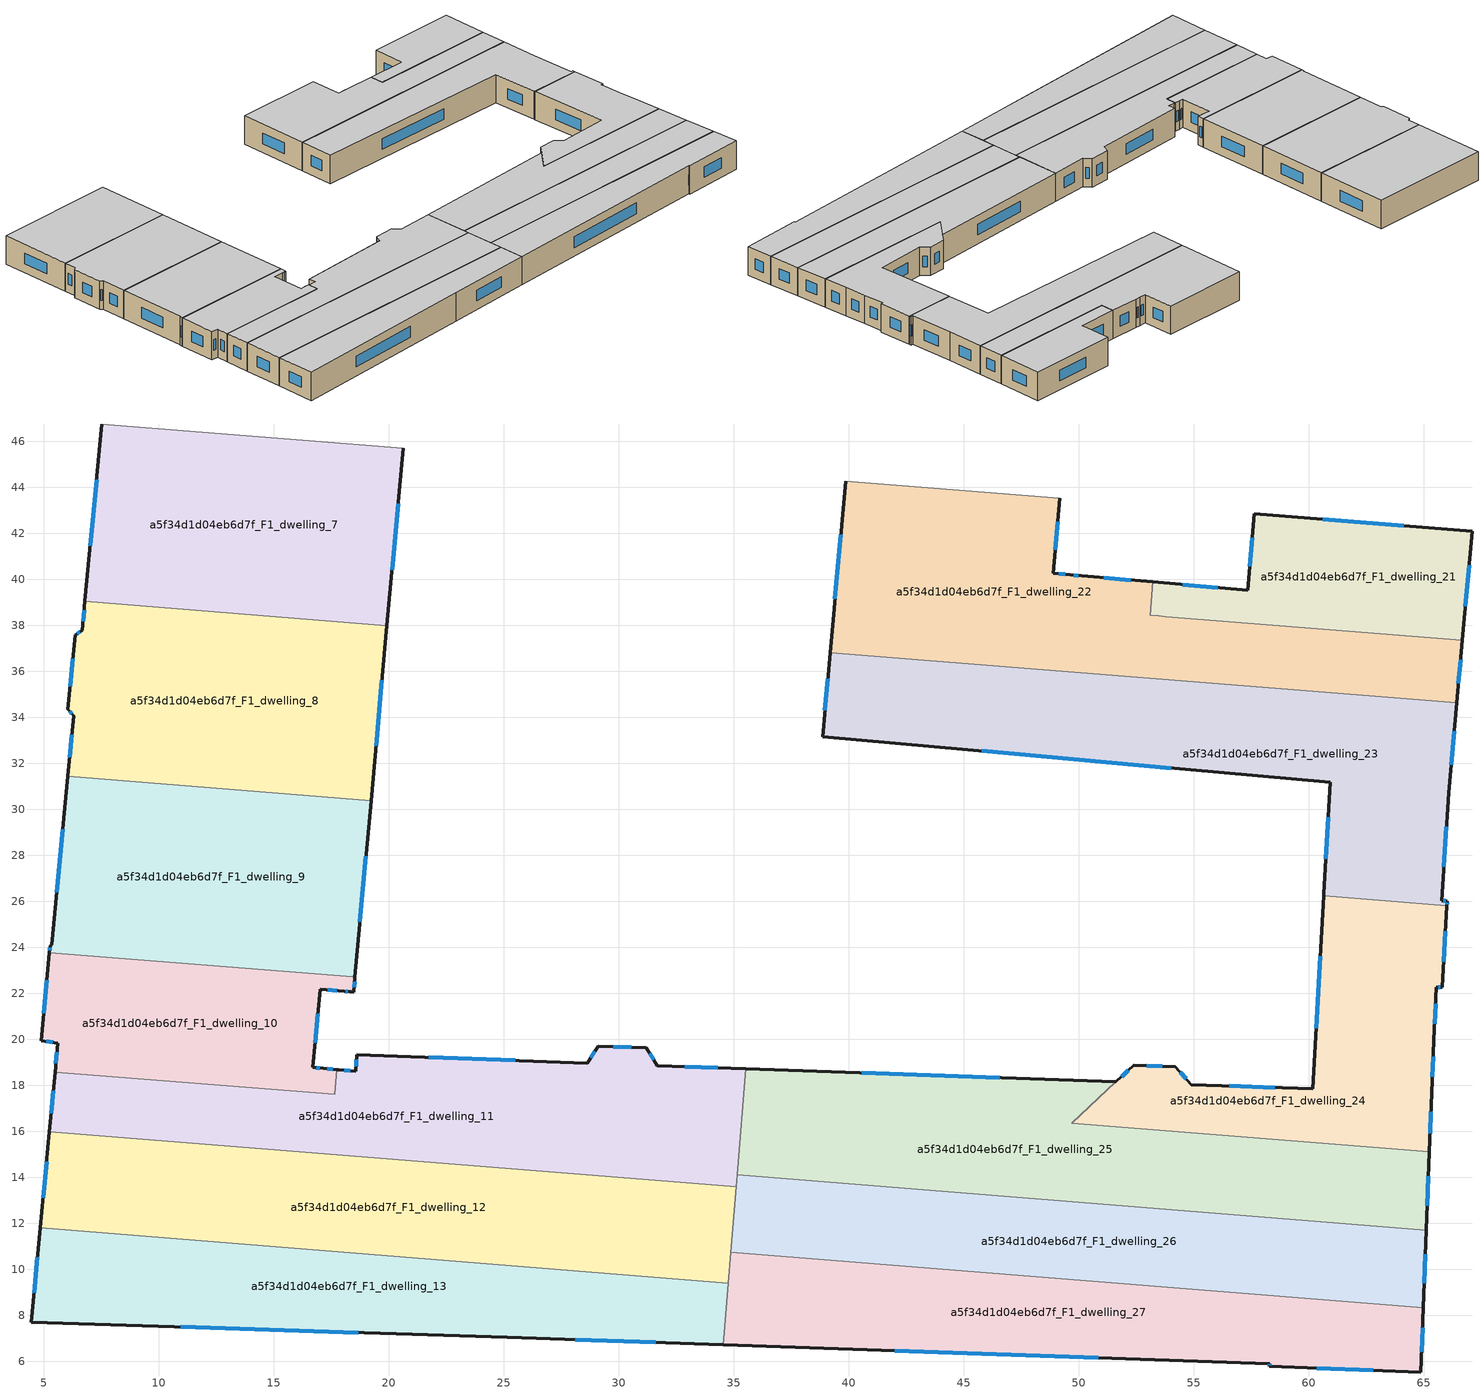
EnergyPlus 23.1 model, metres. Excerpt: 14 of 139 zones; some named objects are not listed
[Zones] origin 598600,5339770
a5f34d1d04eb6d7f_F1_dwelling_10
 floor to a5f34d1d04eb6d7f_F0_dwelling_10 (EU_floor_Construction): 18.43,22.72 18.54,22.71 18.48,22.05 18.37,22.07 18.31,22.07 18.07,22.09 17.03,22.19 16.7,18.78 17.15,18.74 17.75,18.68 17.65,17.61 5.5,18.58 5.62,19.83 4.89,19.95 5.26,23.77 z3
 wall outside (EU_wall_Construction): 5.26,23.77 4.89,19.95 5.62,19.83 5.5,18.58 / 17.75,18.68 17.15,18.74 16.7,18.78 17.03,22.19 18.07,22.09 18.31,22.07 18.37,22.07 18.48,22.05 18.54,22.71 z3:6
 wall to a5f34d1d04eb6d7f_F1_dwelling_11 (EU_wall_Construction): 5.5,18.58 17.65,17.61 17.75,18.68 z3:6
 wall to a5f34d1d04eb6d7f_F1_dwelling_9 (EU_wall_Construction): 18.54,22.71 18.43,22.72 5.26,23.77 z3:6
 window (EU_Window_Construction): 5.12,19.91 5.39,19.87 / 5.14,22.57 5.01,21.15 / 18.5,22.26 18.52,22.5 / 18.14,22.09 18.23,22.08 / 17.35,22.16 17.74,22.12 / 16.8,19.85 16.92,21.12 / 17.01,18.76 16.84,18.77 / 17.56,18.7 17.34,18.72 / 5.58,19.44 5.54,18.97 z3.94:5.06
 ceiling to a5f34d1d04eb6d7f_F2_dwelling_10 (EU_floor_Construction): 17.65,17.61 17.75,18.68 17.15,18.74 16.7,18.78 17.03,22.19 18.07,22.09 18.31,22.07 18.37,22.07 18.48,22.05 18.54,22.71 18.43,22.72 5.26,23.77 4.89,19.95 5.62,19.83 5.5,18.58 z6
a5f34d1d04eb6d7f_F1_dwelling_11
 floor to a5f34d1d04eb6d7f_F0_dwelling_11 (EU_floor_Construction): 35.51,18.73 35.1,13.59 5.26,15.99 5.5,18.58 17.65,17.61 17.75,18.68 17.83,18.68 18.58,18.61 18.6,19.34 28.64,18.97 29.11,19.71 31.21,19.64 31.67,18.86 z3
 wall outside (EU_wall_Construction): 35.51,18.73 31.67,18.86 31.21,19.64 29.11,19.71 28.64,18.97 18.6,19.34 18.58,18.61 17.83,18.68 17.75,18.68 / 5.5,18.58 5.26,15.99 z3:6
 wall to a5f34d1d04eb6d7f_F1_dwelling_12 (EU_wall_Construction): 5.26,15.99 35.1,13.59 z3:6
 wall to a5f34d1d04eb6d7f_F1_dwelling_25 (EU_wall_Construction): 35.14,14.11 35.51,18.73 z3:6
 wall to a5f34d1d04eb6d7f_F1_dwelling_26 (EU_wall_Construction): 35.1,13.6 35.14,14.11 z3:6
 window (EU_Window_Construction): 18.34,18.63 18.06,18.66 / 18.6,19.11 18.59,18.84 / 25.49,19.09 21.75,19.22 / 28.96,19.48 28.79,19.2 / 30.55,19.66 29.76,19.69 / 31.53,19.11 31.35,19.39 / 34.31,18.77 32.88,18.82 / 5.42,17.76 5.33,16.8 z3.94:5.06
 ceiling to a5f34d1d04eb6d7f_F2_dwelling_11 (EU_floor_Construction): 35.1,13.59 35.51,18.73 31.67,18.86 31.21,19.64 29.11,19.71 28.64,18.97 18.6,19.34 18.58,18.61 17.83,18.68 17.75,18.68 17.65,17.61 5.5,18.58 5.26,15.99 z6
a5f34d1d04eb6d7f_F1_dwelling_12
 floor to a5f34d1d04eb6d7f_F0_dwelling_12 (EU_floor_Construction): 35.1,13.59 34.77,9.41 4.86,11.8 5.26,15.99 z3
 wall outside (EU_wall_Construction): 5.26,15.99 4.86,11.8 z3:6
 wall to a5f34d1d04eb6d7f_F1_dwelling_13 (EU_wall_Construction): 4.86,11.8 34.77,9.41 z3:6
 wall to a5f34d1d04eb6d7f_F1_dwelling_26 (EU_wall_Construction): 34.87,10.74 35.1,13.59 z3:6
 wall to a5f34d1d04eb6d7f_F1_dwelling_27 (EU_wall_Construction): 34.77,9.41 34.87,10.74 z3:6
 window (EU_Window_Construction): 5.13,14.67 4.98,13.12 z3.94:5.06
 ceiling to a5f34d1d04eb6d7f_F2_dwelling_12 (EU_floor_Construction): 34.77,9.41 35.1,13.59 5.26,15.99 4.86,11.8 z6
a5f34d1d04eb6d7f_F1_dwelling_13
 floor to a5f34d1d04eb6d7f_F0_dwelling_13 (EU_floor_Construction): 34.77,9.41 34.55,6.73 25.16,7.05 4.47,7.71 4.86,11.8 z3
 wall outside (EU_wall_Construction): 4.86,11.8 4.47,7.71 25.16,7.05 34.55,6.73 z3:6
 wall to a5f34d1d04eb6d7f_F1_dwelling_27 (EU_wall_Construction): 34.55,6.73 34.77,9.41 z3:6
 window (EU_Window_Construction): 28.1,6.95 31.61,6.83 / 10.96,7.5 18.67,7.26 / 4.74,10.52 4.59,8.99 z3.94:5.06
 ceiling to a5f34d1d04eb6d7f_F2_dwelling_13 (EU_floor_Construction): 34.55,6.73 34.77,9.41 4.86,11.8 4.47,7.71 25.16,7.05 z6
a5f34d1d04eb6d7f_F1_dwelling_21
 floor to a5f34d1d04eb6d7f_F0_dwelling_21 (EU_floor_Construction): 67.09,42.08 66.67,37.35 53.78,38.38 53.48,38.4 53.46,38.41 53.1,38.43 53.22,39.88 57.34,39.53 57.62,42.84 z3
 wall outside (EU_wall_Construction): 66.67,37.35 67.09,42.08 57.62,42.84 57.34,39.53 53.22,39.88 z3:6
 wall to a5f34d1d04eb6d7f_F1_dwelling_22 (EU_wall_Construction): 53.22,39.88 53.1,38.43 53.46,38.41 53.48,38.4 53.78,38.38 66.67,37.35 z3:6
 window (EU_Window_Construction): 57.53,41.8 57.43,40.57 / 64.12,42.32 60.59,42.6 / 66.8,38.83 66.96,40.6 / 56.05,39.64 54.51,39.77 z3.94:5.06
 ceiling to a5f34d1d04eb6d7f_F2_dwelling_21 (EU_floor_Construction): 66.67,37.35 67.09,42.08 57.62,42.84 57.34,39.53 53.22,39.88 53.1,38.43 53.46,38.41 53.48,38.4 53.78,38.38 z6
a5f34d1d04eb6d7f_F1_dwelling_22
 floor to a5f34d1d04eb6d7f_F0_dwelling_22 (EU_floor_Construction): 66.67,37.35 66.42,34.63 39.19,36.81 39.86,44.26 49.17,43.52 48.89,40.25 49.64,40.19 50.12,40.15 53.22,39.88 53.1,38.43 z3
 wall outside (EU_wall_Construction): 53.22,39.88 50.12,40.15 49.64,40.19 48.89,40.25 49.17,43.52 / 66.42,34.63 66.67,37.35 / 39.86,44.26 39.19,36.81 z3:6
 wall to a5f34d1d04eb6d7f_F1_dwelling_19 (EU_wall_Construction): 49.17,43.52 39.86,44.26 z3:6
 wall to a5f34d1d04eb6d7f_F1_dwelling_23 (EU_wall_Construction): 39.19,36.81 66.42,34.63 z3:6
 window (EU_Window_Construction): 48.97,41.27 49.08,42.49 / 49.4,40.21 49.12,40.23 / 49.97,40.16 49.79,40.17 / 52.25,39.96 51.09,40.06 / 66.5,35.48 66.59,36.49 / 39.65,41.93 39.4,39.14 z3.94:5.06
 ceiling to a5f34d1d04eb6d7f_F2_dwelling_22 (EU_floor_Construction): 66.42,34.63 66.67,37.35 53.1,38.43 53.22,39.88 50.12,40.15 49.64,40.19 48.89,40.25 49.17,43.52 39.86,44.26 39.19,36.81 z6
a5f34d1d04eb6d7f_F1_dwelling_23
 floor to a5f34d1d04eb6d7f_F0_dwelling_23 (EU_floor_Construction): 66.42,34.63 66.07,30.71 65.77,26.03 66.01,26.01 66,25.8 60.64,26.23 60.65,26.33 60.93,31.17 38.86,33.16 39.19,36.81 z3
 wall outside (EU_wall_Construction): 39.19,36.81 38.86,33.16 60.93,31.17 60.65,26.33 60.64,26.23 / 66,25.8 66.01,26.01 65.77,26.03 66.07,30.71 66.42,34.63 z3:6
 wall to a5f34d1d04eb6d7f_F1_dwelling_24 (EU_wall_Construction): 60.64,26.23 66,25.8 z3:6
 window (EU_Window_Construction): 45.78,32.54 54.01,31.79 / 39.09,35.66 38.96,34.3 / 66.18,31.94 66.31,33.4 / 65.87,27.5 65.98,29.24 / 65.94,26.02 65.85,26.02 / 66,25.87 66.01,25.95 / 60.84,29.65 60.74,27.85 z3.94:5.06
 ceiling to a5f34d1d04eb6d7f_F2_dwelling_23 (EU_floor_Construction): 66,25.8 66.01,26.01 65.77,26.03 66.07,30.71 66.42,34.63 39.19,36.81 38.86,33.16 60.93,31.17 60.65,26.33 60.64,26.23 z6
a5f34d1d04eb6d7f_F1_dwelling_24
 floor to a5f34d1d04eb6d7f_F0_dwelling_24 (EU_floor_Construction): 66,25.8 65.79,22.26 65.54,22.26 65.44,19.96 65.34,17.66 65.24,15.11 49.69,16.36 52.39,18.88 54.19,18.82 54.89,18.04 60.17,17.85 60.64,26.23 z3
 wall outside (EU_wall_Construction): 65.24,15.11 65.34,17.66 65.44,19.96 65.54,22.26 65.79,22.26 66,25.8 / 60.64,26.23 60.17,17.85 54.89,18.04 54.19,18.82 52.39,18.88 51.61,18.15 z3:6
 wall to a5f34d1d04eb6d7f_F1_dwelling_25 (EU_wall_Construction): 51.61,18.15 49.69,16.36 65.24,15.11 z3:6
 window (EU_Window_Construction): 65.27,15.91 65.31,16.86 / 53.62,18.83 52.95,18.86 / 54.67,18.28 54.41,18.57 / 58.51,17.91 56.55,17.98 / 60.49,23.6 60.32,20.48 / 65.85,23.37 65.93,24.69 / 65.62,22.26 65.71,22.26 / 65.47,20.68 65.51,21.54 / 65.37,18.38 65.4,19.24 / 52.14,18.65 51.85,18.38 z3.94:5.06
 ceiling to a5f34d1d04eb6d7f_F2_dwelling_24 (EU_floor_Construction): 65.24,15.11 65.34,17.66 65.44,19.96 65.54,22.26 65.79,22.26 66,25.8 60.64,26.23 60.17,17.85 54.89,18.04 54.19,18.82 52.39,18.88 49.69,16.36 z6
a5f34d1d04eb6d7f_F1_dwelling_25
 floor to a5f34d1d04eb6d7f_F0_dwelling_25 (EU_floor_Construction): 65.24,15.11 65.1,11.71 35.14,14.11 35.51,18.73 51.61,18.15 49.69,16.36 z3
 wall outside (EU_wall_Construction): 65.1,11.71 65.24,15.11 / 51.61,18.15 35.51,18.73 z3:6
 wall to a5f34d1d04eb6d7f_F1_dwelling_26 (EU_wall_Construction): 35.14,14.11 65.1,11.71 z3:6
 window (EU_Window_Construction): 65.15,12.78 65.2,14.05 / 46.56,18.33 40.56,18.55 z3.94:5.06
 ceiling to a5f34d1d04eb6d7f_F2_dwelling_25 (EU_floor_Construction): 65.1,11.71 65.24,15.11 49.69,16.36 51.61,18.15 35.51,18.73 35.14,14.11 z6
a5f34d1d04eb6d7f_F1_dwelling_26
 floor to a5f34d1d04eb6d7f_F0_dwelling_26 (EU_floor_Construction): 65.1,11.71 64.97,8.33 34.87,10.74 35.14,14.11 z3
 wall outside (EU_wall_Construction): 64.97,8.33 65.1,11.71 z3:6
 wall to a5f34d1d04eb6d7f_F1_dwelling_27 (EU_wall_Construction): 34.87,10.74 64.97,8.33 z3:6
 window (EU_Window_Construction): 65.01,9.39 65.06,10.65 z3.94:5.06
 ceiling to a5f34d1d04eb6d7f_F2_dwelling_26 (EU_floor_Construction): 64.97,8.33 65.1,11.71 35.14,14.11 34.87,10.74 z6
a5f34d1d04eb6d7f_F1_dwelling_27
 floor to a5f34d1d04eb6d7f_F0_dwelling_27 (EU_floor_Construction): 64.97,8.33 64.86,5.54 58.29,5.79 58.29,5.91 34.55,6.73 34.87,10.74 z3
 wall outside (EU_wall_Construction): 34.55,6.73 58.29,5.91 58.29,5.79 64.86,5.54 64.97,8.33 z3:6
 window (EU_Window_Construction): 41.99,6.47 50.85,6.17 / 64.9,6.42 64.94,7.46 / 60.35,5.71 62.8,5.62 / 58.29,5.87 58.29,5.83 z3.94:5.06
 ceiling to a5f34d1d04eb6d7f_F2_dwelling_27 (EU_floor_Construction): 64.86,5.54 64.97,8.33 34.87,10.74 34.55,6.73 58.29,5.91 58.29,5.79 z6
a5f34d1d04eb6d7f_F1_dwelling_7
 floor to a5f34d1d04eb6d7f_F0_dwelling_7 (EU_floor_Construction): 20.63,45.7 19.93,37.99 6.8,39.04 7.54,46.75 z3
 wall outside (EU_wall_Construction): 7.54,46.75 6.8,39.04 / 19.93,37.99 20.63,45.7 z3:6
 wall to a5f34d1d04eb6d7f_F1_dwelling_8 (EU_wall_Construction): 6.8,39.04 19.93,37.99 z3:6
 wall to a5f34d1d04eb6d7f_F1_dwelling_6 (EU_wall_Construction): 20.63,45.7 7.54,46.75 z3:6
 window (EU_Window_Construction): 7.31,44.33 7.03,41.45 / 20.15,40.4 20.41,43.28 z3.94:5.06
 ceiling to a5f34d1d04eb6d7f_F2_dwelling_7 (EU_floor_Construction): 19.93,37.99 20.63,45.7 7.54,46.75 6.8,39.04 z6
a5f34d1d04eb6d7f_F1_dwelling_8
 floor to a5f34d1d04eb6d7f_F0_dwelling_8 (EU_floor_Construction): 19.93,37.99 19.23,30.37 6.06,31.43 6.31,34.07 6.06,34.34 6.37,37.57 6.68,37.78 6.8,39.04 z3
 wall outside (EU_wall_Construction): 6.8,39.04 6.68,37.78 6.37,37.57 6.06,34.34 6.31,34.07 6.06,31.43 / 19.23,30.37 19.93,37.99 z3:6
 wall to a5f34d1d04eb6d7f_F1_dwelling_9 (EU_wall_Construction): 6.06,31.43 19.23,30.37 z3:6
 window (EU_Window_Construction): 6.58,37.71 6.47,37.63 / 6.76,38.64 6.72,38.17 / 19.45,32.76 19.71,35.6 / 6.23,33.24 6.13,32.26 / 6.14,34.25 6.23,34.15 / 6.27,36.55 6.16,35.35 z3.94:5.06
 ceiling to a5f34d1d04eb6d7f_F2_dwelling_8 (EU_floor_Construction): 19.23,30.37 19.93,37.99 6.8,39.04 6.68,37.78 6.37,37.57 6.06,34.34 6.31,34.07 6.06,31.43 z6
a5f34d1d04eb6d7f_F1_dwelling_9
 floor to a5f34d1d04eb6d7f_F0_dwelling_9 (EU_floor_Construction): 19.23,30.37 18.54,22.71 5.26,23.77 5.29,24.07 5.36,24.1 6.06,31.43 z3
 wall outside (EU_wall_Construction): 18.54,22.71 19.23,30.37 / 6.06,31.43 5.36,24.1 5.29,24.07 5.26,23.77 z3:6
 window (EU_Window_Construction): 18.76,25.11 19.02,27.97 / 5.28,23.98 5.27,23.87 / 5.84,29.13 5.58,26.4 z3.94:5.06
 ceiling to a5f34d1d04eb6d7f_F2_dwelling_9 (EU_floor_Construction): 18.54,22.71 19.23,30.37 6.06,31.43 5.36,24.1 5.29,24.07 5.26,23.77 z6
[Building]
EU S2 Campaign: North Axis=0; Terrain=City; Solar Distribution=FullExterior
[Site:Location]
Vienna: Latitude=48; Longitude=16.5; Time Zone=1; Elevation=183
[SizingPeriod:WeatherFileDays]
AnnualSizingPeriod: Begin Month=1; Begin Day of Month=1; End Month=12; End Day of Month=31; Day of Week for Start Day=Monday; Use Weather File Daylight Saving Period=No; Use Weather File Rain and Snow Indicators=No
[MATERIAL]
EU_InternalMass_Material: Roughness=MediumRough; Thickness=0.1; Conductivity=1; Density=1800; Specific Heat=900; Thermal Absorptance=0.9; Solar Absorptance=0.7; Visible Absorptance=0.7
[MATERIAL:NOMASS] Roughness=MediumRough; Thermal Absorptance=0.9; Solar Absorptance=0.7; Visible Absorptance=0.7
Name | Thermal Resistance
EU_wall_NoMass | 0.914258
EU_floor_NoMass | 1.09711
[WINDOWMATERIAL:SIMPLEGLAZINGSYSTEM]
EU_Window_SimpleGlazing: UFactor=2.09642; Solar Heat Gain Coefficient=0.65; Visible Transmittance=0.65
[CONSTRUCTION]
EU_wall_Construction: EU_wall_NoMass
EU_floor_Construction: EU_floor_NoMass
EU_Window_Construction: EU_Window_SimpleGlazing
EU_InternalMass_Construction: EU_InternalMass_Material
[ZONE] Type=1; Multiplier=1; Ceiling Height=autocalculate; Floor Area=autocalculate; Part of Total Floor Area=Yes
Name | Volume
a5f34d1d04eb6d7f_F1_dwelling_10 | 187.094
a5f34d1d04eb6d7f_F1_dwelling_11 | 352.28
a5f34d1d04eb6d7f_F1_dwelling_12 | 377.454
a5f34d1d04eb6d7f_F1_dwelling_13 | 305.629
a5f34d1d04eb6d7f_F1_dwelling_21 | 153.194
a5f34d1d04eb6d7f_F1_dwelling_22 | 376.012
a5f34d1d04eb6d7f_F1_dwelling_23 | 387.563
a5f34d1d04eb6d7f_F1_dwelling_24 | 234.077
a5f34d1d04eb6d7f_F1_dwelling_25 | 377.115
a5f34d1d04eb6d7f_F1_dwelling_26 | 305.604
a5f34d1d04eb6d7f_F1_dwelling_27; a5f34d1d04eb6d7f_F1_dwelling_9 | 305.585
a5f34d1d04eb6d7f_F1_dwelling_7 | 305.573
a5f34d1d04eb6d7f_F1_dwelling_8 | 305.645
[INTERNALMASS] Construction=EU_InternalMass_Construction
Name | Zone or ZoneList | Surface Area
a5f34d1d04eb6d7f_F1_dwelling_7_EU_InternalMass | a5f34d1d04eb6d7f_F1_dwelling_7 | 101.858
a5f34d1d04eb6d7f_F1_dwelling_8_EU_InternalMass | a5f34d1d04eb6d7f_F1_dwelling_8 | 101.881
a5f34d1d04eb6d7f_F1_dwelling_9_EU_InternalMass | a5f34d1d04eb6d7f_F1_dwelling_9 | 101.861
a5f34d1d04eb6d7f_F1_dwelling_10_EU_InternalMass | a5f34d1d04eb6d7f_F1_dwelling_10 | 62.3702
a5f34d1d04eb6d7f_F1_dwelling_11_EU_InternalMass | a5f34d1d04eb6d7f_F1_dwelling_11 | 117.426
a5f34d1d04eb6d7f_F1_dwelling_12_EU_InternalMass | a5f34d1d04eb6d7f_F1_dwelling_12 | 125.816
a5f34d1d04eb6d7f_F1_dwelling_13_EU_InternalMass | a5f34d1d04eb6d7f_F1_dwelling_13 | 101.877
a5f34d1d04eb6d7f_F1_dwelling_21_EU_InternalMass | a5f34d1d04eb6d7f_F1_dwelling_21 | 51.0685
a5f34d1d04eb6d7f_F1_dwelling_22_EU_InternalMass | a5f34d1d04eb6d7f_F1_dwelling_22 | 125.337
a5f34d1d04eb6d7f_F1_dwelling_23_EU_InternalMass | a5f34d1d04eb6d7f_F1_dwelling_23 | 129.194
a5f34d1d04eb6d7f_F1_dwelling_24_EU_InternalMass | a5f34d1d04eb6d7f_F1_dwelling_24 | 78.0296
a5f34d1d04eb6d7f_F1_dwelling_25_EU_InternalMass | a5f34d1d04eb6d7f_F1_dwelling_25 | 125.713
a5f34d1d04eb6d7f_F1_dwelling_26_EU_InternalMass | a5f34d1d04eb6d7f_F1_dwelling_26 | 101.868
a5f34d1d04eb6d7f_F1_dwelling_27_EU_InternalMass | a5f34d1d04eb6d7f_F1_dwelling_27 | 101.862
[OTHEREQUIPMENT] Fuel Type=Electricity; Design Level Calculation Method=Watts/Area; Power per Zone Floor Area=1; Fraction Latent=0; Fraction Radiant=0; Fraction Lost=0; Carbon Dioxide Generation Rate=0; EndUse Subcategory=EU_Step8_InternalGains
Name | Zone or ZoneList or Space or SpaceList | Schedule
EU_Step8_InternalGain_a5f34d1d04eb6d7f_F1_dwelling_7_f000 | a5f34d1d04eb6d7f_F1_dwelling_7 | EU_Step8_GainSchedule_a5f34d1d04eb6d7f_F1_dwelling_7_f000
EU_Step8_InternalGain_a5f34d1d04eb6d7f_F1_dwelling_8_f000 | a5f34d1d04eb6d7f_F1_dwelling_8 | EU_Step8_GainSchedule_a5f34d1d04eb6d7f_F1_dwelling_8_f000
EU_Step8_InternalGain_a5f34d1d04eb6d7f_F1_dwelling_9_f000 | a5f34d1d04eb6d7f_F1_dwelling_9 | EU_Step8_GainSchedule_a5f34d1d04eb6d7f_F1_dwelling_9_f000
EU_Step8_InternalGain_a5f34d1d04eb6d7f_F1_dwelling_10_f000 | a5f34d1d04eb6d7f_F1_dwelling_10 | EU_Step8_GainSchedule_a5f34d1d04eb6d7f_F1_dwelling_10_f000
EU_Step8_InternalGain_a5f34d1d04eb6d7f_F1_dwelling_11_f000 | a5f34d1d04eb6d7f_F1_dwelling_11 | EU_Step8_GainSchedule_a5f34d1d04eb6d7f_F1_dwelling_11_f000
EU_Step8_InternalGain_a5f34d1d04eb6d7f_F1_dwelling_12_f000 | a5f34d1d04eb6d7f_F1_dwelling_12 | EU_Step8_GainSchedule_a5f34d1d04eb6d7f_F1_dwelling_12_f000
EU_Step8_InternalGain_a5f34d1d04eb6d7f_F1_dwelling_13_f000 | a5f34d1d04eb6d7f_F1_dwelling_13 | EU_Step8_GainSchedule_a5f34d1d04eb6d7f_F1_dwelling_13_f000
EU_Step8_InternalGain_a5f34d1d04eb6d7f_F1_dwelling_21_f000 | a5f34d1d04eb6d7f_F1_dwelling_21 | EU_Step8_GainSchedule_a5f34d1d04eb6d7f_F1_dwelling_21_f000
EU_Step8_InternalGain_a5f34d1d04eb6d7f_F1_dwelling_22_f000 | a5f34d1d04eb6d7f_F1_dwelling_22 | EU_Step8_GainSchedule_a5f34d1d04eb6d7f_F1_dwelling_22_f000
EU_Step8_InternalGain_a5f34d1d04eb6d7f_F1_dwelling_23_f000 | a5f34d1d04eb6d7f_F1_dwelling_23 | EU_Step8_GainSchedule_a5f34d1d04eb6d7f_F1_dwelling_23_f000
EU_Step8_InternalGain_a5f34d1d04eb6d7f_F1_dwelling_24_f000 | a5f34d1d04eb6d7f_F1_dwelling_24 | EU_Step8_GainSchedule_a5f34d1d04eb6d7f_F1_dwelling_24_f000
EU_Step8_InternalGain_a5f34d1d04eb6d7f_F1_dwelling_25_f000 | a5f34d1d04eb6d7f_F1_dwelling_25 | EU_Step8_GainSchedule_a5f34d1d04eb6d7f_F1_dwelling_25_f000
EU_Step8_InternalGain_a5f34d1d04eb6d7f_F1_dwelling_26_f000 | a5f34d1d04eb6d7f_F1_dwelling_26 | EU_Step8_GainSchedule_a5f34d1d04eb6d7f_F1_dwelling_26_f000
EU_Step8_InternalGain_a5f34d1d04eb6d7f_F1_dwelling_27_f000 | a5f34d1d04eb6d7f_F1_dwelling_27 | EU_Step8_GainSchedule_a5f34d1d04eb6d7f_F1_dwelling_27_f000
[ZONEVENTILATION:DESIGNFLOWRATE] Schedule=EU_AlwaysOn; Design Flow Rate Calculation Method=AirChanges/Hour; Air Changes per Hour=0.546891; Ventilation Type=Natural; Fan Pressure Rise=0; Fan Total Efficiency=1; Constant Term Coefficient=1; Temperature Term Coefficient=0; Velocity Term Coefficient=0; Velocity Squared Term Coefficient=0; Minimum Indoor Temperature=-100; Maximum Indoor Temperature=100; Delta Temperature=-100; Minimum Outdoor Temperature=-100; Maximum Outdoor Temperature=100; Maximum Wind Speed=40
Name | Zone or ZoneList or Space or SpaceList
EU_ConstantAir_a5f34d1d04eb6d7f_F1_dwelling_7 | a5f34d1d04eb6d7f_F1_dwelling_7
EU_ConstantAir_a5f34d1d04eb6d7f_F1_dwelling_8 | a5f34d1d04eb6d7f_F1_dwelling_8
EU_ConstantAir_a5f34d1d04eb6d7f_F1_dwelling_9 | a5f34d1d04eb6d7f_F1_dwelling_9
EU_ConstantAir_a5f34d1d04eb6d7f_F1_dwelling_10 | a5f34d1d04eb6d7f_F1_dwelling_10
EU_ConstantAir_a5f34d1d04eb6d7f_F1_dwelling_11 | a5f34d1d04eb6d7f_F1_dwelling_11
EU_ConstantAir_a5f34d1d04eb6d7f_F1_dwelling_12 | a5f34d1d04eb6d7f_F1_dwelling_12
EU_ConstantAir_a5f34d1d04eb6d7f_F1_dwelling_13 | a5f34d1d04eb6d7f_F1_dwelling_13
EU_ConstantAir_a5f34d1d04eb6d7f_F1_dwelling_21 | a5f34d1d04eb6d7f_F1_dwelling_21
EU_ConstantAir_a5f34d1d04eb6d7f_F1_dwelling_22 | a5f34d1d04eb6d7f_F1_dwelling_22
EU_ConstantAir_a5f34d1d04eb6d7f_F1_dwelling_23 | a5f34d1d04eb6d7f_F1_dwelling_23
EU_ConstantAir_a5f34d1d04eb6d7f_F1_dwelling_24 | a5f34d1d04eb6d7f_F1_dwelling_24
EU_ConstantAir_a5f34d1d04eb6d7f_F1_dwelling_25 | a5f34d1d04eb6d7f_F1_dwelling_25
EU_ConstantAir_a5f34d1d04eb6d7f_F1_dwelling_26 | a5f34d1d04eb6d7f_F1_dwelling_26
EU_ConstantAir_a5f34d1d04eb6d7f_F1_dwelling_27 | a5f34d1d04eb6d7f_F1_dwelling_27
[HVACTEMPLATE:ZONE:IDEALLOADSAIRSYSTEM] System Availability Schedule=EU_AlwaysOn; Maximum Heating Supply Air Temperature=50; Minimum Cooling Supply Air Temperature=13; Maximum Heating Supply Air Humidity Ratio=0.0156; Minimum Cooling Supply Air Humidity Ratio=0.0077; Heating Limit=NoLimit; Cooling Limit=NoLimit; Heating Availability Schedule=EU_AlwaysOn; Cooling Availability Schedule=EU_CoolingOff; Dehumidification Control Type=ConstantSensibleHeatRatio; Cooling Sensible Heat Ratio=0.7; Dehumidification Setpoint=60; Humidification Control Type=None; Humidification Setpoint=30; Outdoor Air Method=None; Outdoor Air Flow Rate per Person=0.00944; Outdoor Air Flow Rate per Zone Floor Area=0; Outdoor Air Flow Rate per Zone=0; Demand Controlled Ventilation Type=None; Outdoor Air Economizer Type=NoEconomizer; Heat Recovery Type=None; Sensible Heat Recovery Effectiveness=0.7; Latent Heat Recovery Effectiveness=0.65
Name | Template Thermostat
a5f34d1d04eb6d7f_F1_dwelling_7 | EU_HeatOnly_a5f34d1d04eb6d7f_F1_dwelling_7
a5f34d1d04eb6d7f_F1_dwelling_8 | EU_HeatOnly_a5f34d1d04eb6d7f_F1_dwelling_8
a5f34d1d04eb6d7f_F1_dwelling_9 | EU_HeatOnly_a5f34d1d04eb6d7f_F1_dwelling_9
a5f34d1d04eb6d7f_F1_dwelling_10 | EU_HeatOnly_a5f34d1d04eb6d7f_F1_dwelling_10
a5f34d1d04eb6d7f_F1_dwelling_11 | EU_HeatOnly_a5f34d1d04eb6d7f_F1_dwelling_11
a5f34d1d04eb6d7f_F1_dwelling_12 | EU_HeatOnly_a5f34d1d04eb6d7f_F1_dwelling_12
a5f34d1d04eb6d7f_F1_dwelling_13 | EU_HeatOnly_a5f34d1d04eb6d7f_F1_dwelling_13
a5f34d1d04eb6d7f_F1_dwelling_21 | EU_HeatOnly_a5f34d1d04eb6d7f_F1_dwelling_21
a5f34d1d04eb6d7f_F1_dwelling_22 | EU_HeatOnly_a5f34d1d04eb6d7f_F1_dwelling_22
a5f34d1d04eb6d7f_F1_dwelling_23 | EU_HeatOnly_a5f34d1d04eb6d7f_F1_dwelling_23
a5f34d1d04eb6d7f_F1_dwelling_24 | EU_HeatOnly_a5f34d1d04eb6d7f_F1_dwelling_24
a5f34d1d04eb6d7f_F1_dwelling_25 | EU_HeatOnly_a5f34d1d04eb6d7f_F1_dwelling_25
a5f34d1d04eb6d7f_F1_dwelling_26 | EU_HeatOnly_a5f34d1d04eb6d7f_F1_dwelling_26
a5f34d1d04eb6d7f_F1_dwelling_27 | EU_HeatOnly_a5f34d1d04eb6d7f_F1_dwelling_27
[SIZING:ZONE] Zone Cooling Design Supply Air Temperature Input Method=SupplyAirTemperature; Zone Cooling Design Supply Air Temperature=13; Zone Heating Design Supply Air Temperature Input Method=SupplyAirTemperature; Zone Heating Design Supply Air Temperature=50; Zone Cooling Design Supply Air Humidity Ratio=0.008; Zone Heating Design Supply Air Humidity Ratio=0.008; Cooling Design Air Flow Method=DesignDay; Cooling Design Air Flow Rate=0; Cooling Minimum Air Flow per Zone Floor Area=0.000762; Cooling Minimum Air Flow=0; Cooling Minimum Air Flow Fraction=0.2; Heating Design Air Flow Method=DesignDay; Heating Design Air Flow Rate=0; Heating Maximum Air Flow per Zone Floor Area=0.002032; Heating Maximum Air Flow=0.141576; Heating Maximum Air Flow Fraction=0.3; Account for Dedicated Outdoor Air System=No; Dedicated Outdoor Air System Control Strategy=NeutralSupplyAir; Dedicated Outdoor Air Low Setpoint Temperature for Design=autosize; Dedicated Outdoor Air High Setpoint Temperature for Design=autosize; Zone Load Sizing Method=Sensible Load Only No Latent Load; Zone Latent Cooling Design Supply Air Humidity Ratio Input Method=HumidityRatioDifference; Zone Cooling Design Supply Air Humidity Ratio Difference=0.005; Zone Latent Heating Design Supply Air Humidity Ratio Input Method=HumidityRatioDifference; Zone Humidification Design Supply Air Humidity Ratio Difference=0.005
a5f34d1d04eb6d7f_F1_dwelling_7; a5f34d1d04eb6d7f_F1_dwelling_8; a5f34d1d04eb6d7f_F1_dwelling_9; a5f34d1d04eb6d7f_F1_dwelling_10; a5f34d1d04eb6d7f_F1_dwelling_11; a5f34d1d04eb6d7f_F1_dwelling_12; a5f34d1d04eb6d7f_F1_dwelling_13; a5f34d1d04eb6d7f_F1_dwelling_21; a5f34d1d04eb6d7f_F1_dwelling_22; a5f34d1d04eb6d7f_F1_dwelling_23; a5f34d1d04eb6d7f_F1_dwelling_24; a5f34d1d04eb6d7f_F1_dwelling_25; a5f34d1d04eb6d7f_F1_dwelling_26; a5f34d1d04eb6d7f_F1_dwelling_27
[SCHEDULE:CONSTANT]
Name | Hourly Value
EU_AlwaysOn | 1
EU_CoolingOff | 0
[SCHEDULE:FILE] Column Number=1; Rows to Skip at Top=0; Number of Hours of Data=8760; Column Separator=Comma; Interpolate to Timestep=No; Minutes per Item=60; Adjust Schedule for Daylight Savings=Yes
Name | File
EU_Step8_GainSchedule_a5f34d1d04eb6d7f_F1_dwelling_7_f000 | ../../schedules/a5f34d1d04eb6d7f/a5f34d1d04eb6d7f_F1_dwelling_7_f000_gain.csv
EU_Step8_GainSchedule_a5f34d1d04eb6d7f_F1_dwelling_8_f000 | ../../schedules/a5f34d1d04eb6d7f/a5f34d1d04eb6d7f_F1_dwelling_8_f000_gain.csv
EU_Step8_GainSchedule_a5f34d1d04eb6d7f_F1_dwelling_9_f000 | ../../schedules/a5f34d1d04eb6d7f/a5f34d1d04eb6d7f_F1_dwelling_9_f000_gain.csv
EU_Step8_GainSchedule_a5f34d1d04eb6d7f_F1_dwelling_10_f000 | ../../schedules/a5f34d1d04eb6d7f/a5f34d1d04eb6d7f_F1_dwelling_10_f000_gain.csv
EU_Step8_GainSchedule_a5f34d1d04eb6d7f_F1_dwelling_11_f000 | ../../schedules/a5f34d1d04eb6d7f/a5f34d1d04eb6d7f_F1_dwelling_11_f000_gain.csv
EU_Step8_GainSchedule_a5f34d1d04eb6d7f_F1_dwelling_12_f000 | ../../schedules/a5f34d1d04eb6d7f/a5f34d1d04eb6d7f_F1_dwelling_12_f000_gain.csv
EU_Step8_GainSchedule_a5f34d1d04eb6d7f_F1_dwelling_13_f000 | ../../schedules/a5f34d1d04eb6d7f/a5f34d1d04eb6d7f_F1_dwelling_13_f000_gain.csv
EU_Step8_GainSchedule_a5f34d1d04eb6d7f_F1_dwelling_21_f000 | ../../schedules/a5f34d1d04eb6d7f/a5f34d1d04eb6d7f_F1_dwelling_21_f000_gain.csv
EU_Step8_GainSchedule_a5f34d1d04eb6d7f_F1_dwelling_22_f000 | ../../schedules/a5f34d1d04eb6d7f/a5f34d1d04eb6d7f_F1_dwelling_22_f000_gain.csv
EU_Step8_GainSchedule_a5f34d1d04eb6d7f_F1_dwelling_23_f000 | ../../schedules/a5f34d1d04eb6d7f/a5f34d1d04eb6d7f_F1_dwelling_23_f000_gain.csv
EU_Step8_GainSchedule_a5f34d1d04eb6d7f_F1_dwelling_24_f000 | ../../schedules/a5f34d1d04eb6d7f/a5f34d1d04eb6d7f_F1_dwelling_24_f000_gain.csv
EU_Step8_GainSchedule_a5f34d1d04eb6d7f_F1_dwelling_25_f000 | ../../schedules/a5f34d1d04eb6d7f/a5f34d1d04eb6d7f_F1_dwelling_25_f000_gain.csv
EU_Step8_GainSchedule_a5f34d1d04eb6d7f_F1_dwelling_26_f000 | ../../schedules/a5f34d1d04eb6d7f/a5f34d1d04eb6d7f_F1_dwelling_26_f000_gain.csv
EU_Step8_GainSchedule_a5f34d1d04eb6d7f_F1_dwelling_27_f000 | ../../schedules/a5f34d1d04eb6d7f/a5f34d1d04eb6d7f_F1_dwelling_27_f000_gain.csv
